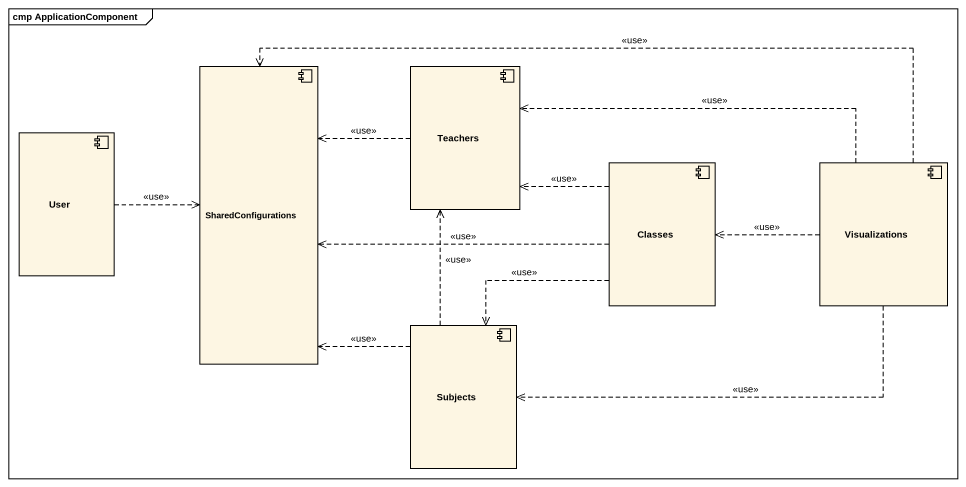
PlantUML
@startuml
mainframe cmp ApplicationComponent
component SharedConfigurations
component Teachers
component User
component Classes
component Visualizations
component Subjects
Teachers .left.> SharedConfigurations : <<use>>
User .right.> SharedConfigurations : <<use>>
Classes .left.> SharedConfigurations : <<use>>
Classes .left.> Teachers : <<use>>
Classes ..> Subjects : <<use>>
Visualizations .left.> SharedConfigurations : <<use>>
Visualizations .left.> Teachers : <<use>>
Visualizations .left.> Classes : <<use>>
Visualizations .left.> Subjects : <<use>>
Subjects .up.> SharedConfigurations : <<use>>
Subjects .up.> Teachers : <<use>>
@enduml
